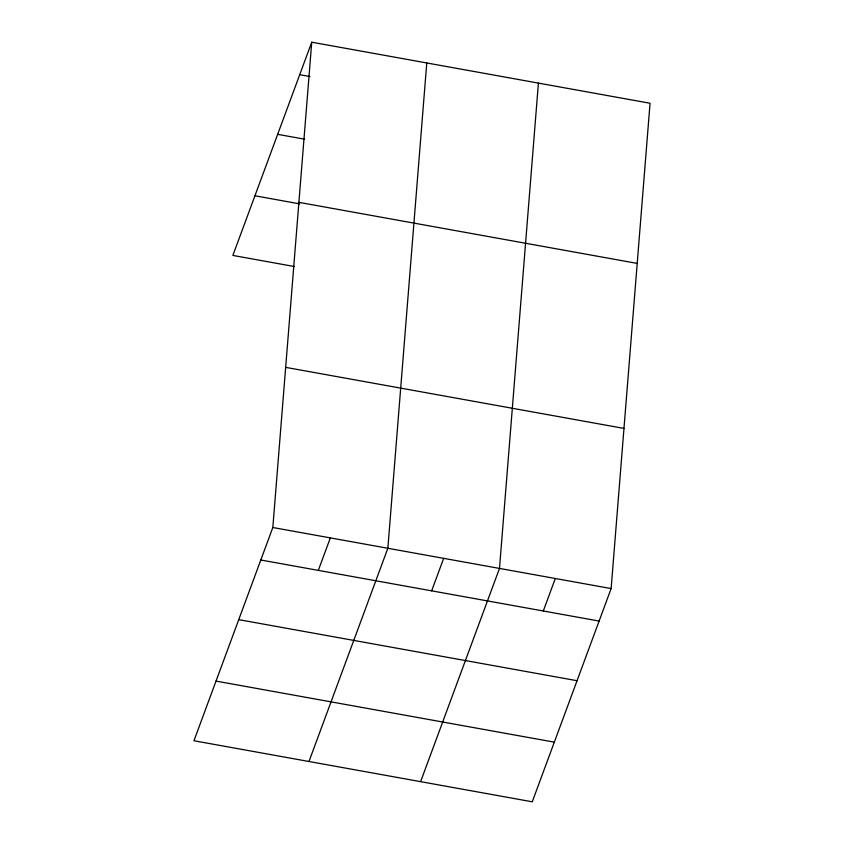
<?xml version="1.0" encoding="UTF-8"?>
<svg xmlns="http://www.w3.org/2000/svg" width="844" height="844" viewBox="0 0 844 844"><rect width="100%" height="100%" fill="white"/><g stroke="black" fill="none" stroke-linecap="round" stroke-linejoin="round"><path stroke-width="1.27" d="M272.823 527.511L311.742 42.2L650.049 103.253L611.13 588.574L532.258 801.8L193.951 740.747L272.823 527.511L611.13 588.574M426.769 62.962L387.85 548.273L308.978 761.499M538.409 83.113L499.49 568.423L420.618 781.649M311.742 42.2L232.87 255.426L294.218 266.504M318.315 570.386L330.342 537.892M431.653 590.842L443.67 558.348M543.293 610.993L555.31 578.499M299.726 74.694L309.948 76.54M277.665 134.333L304.505 139.176M298.903 202.349L637.209 263.412M254.93 195.787L299.662 203.858M285.673 367.362L623.969 428.414M260.807 560.005L599.113 621.068M238.746 619.654L577.043 680.707M216.011 681.097L554.318 742.161"/></g></svg>
